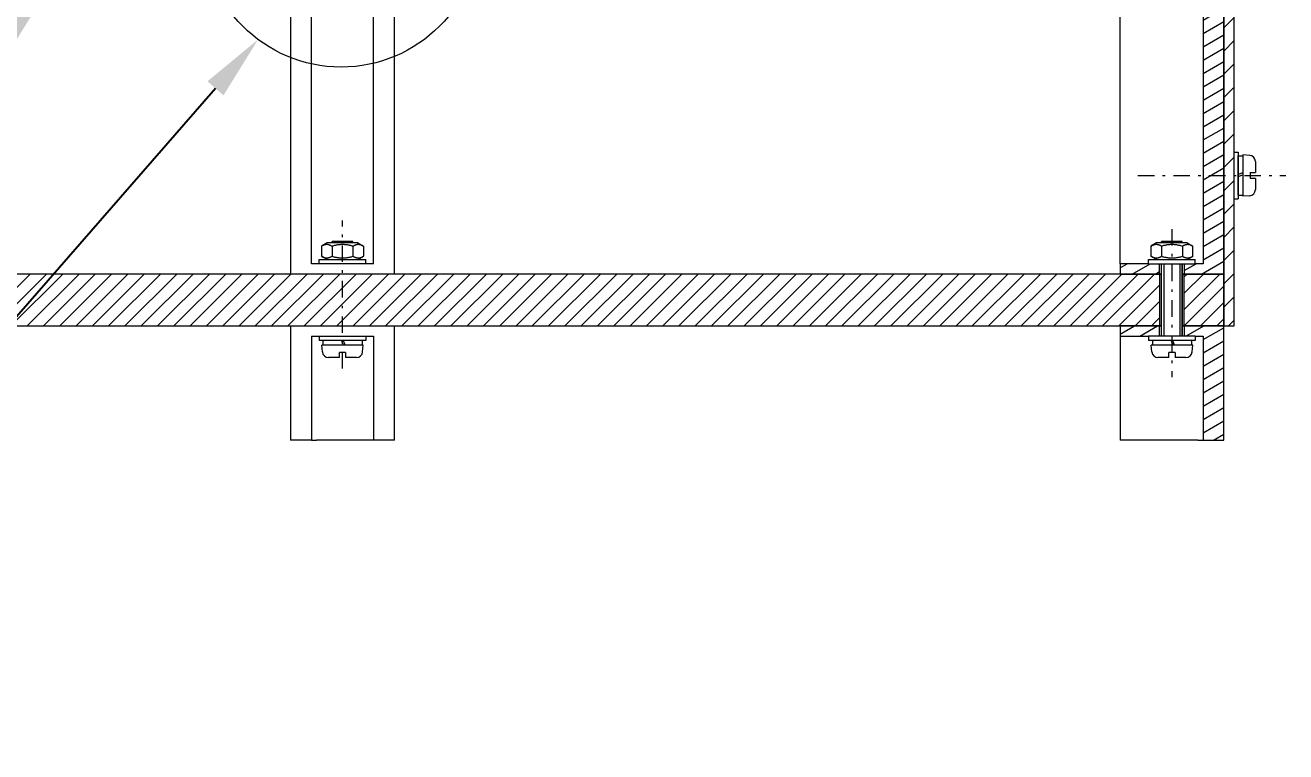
# Model space of a CAD drawing. Header units: millimetres. Extents: x 651 to 8859, y -354 to 894.
# Drawn here: x 2393.88 to 2442.5, y 44.1 to 72.12 of the extents above; entities that cross this region are included whole.
import ezdxf
from ezdxf import colors
from ezdxf.entities.mleader import LeaderData, LeaderLine
from ezdxf.math import Vec2, Vec3

# ---------------------------------------------------------------- set-up
doc = ezdxf.new("R2010")
doc.units = ezdxf.units.MM
doc.linetypes.add('DASHDOT2', pattern=[12.7, 6.35, -3.175, 0, -3.175])
for name, color, linetype, lineweight in [('cienka', 7, 'Continuous', 9), ('Kreskowanie (ISO)', 7, 'Continuous', 9), ('Widoczne (ISO)', 7, 'Continuous', 18), ('Widoczne wąskie (ISO)', 7, 'Continuous', 9)]:
    doc.layers.add(name, color=color, linetype=linetype, lineweight=lineweight)
doc.styles.get("Standard").update_dxf_attribs({"font": 'tahoma.ttf'})

# ---------------------------------------------------------------- blocks, each defined once
blk = doc.blocks.new('*U117')
at = {"layer": 'Widoczne wąskie (ISO)', "color": 0, "linetype": 'DASHDOT2', "ltscale": 0.1, "transparency": 16777216}
blk.add_line((0, 3.58), (0, -2.123), dxfattribs=at)
blk = doc.blocks.new('*U130')
at = {"layer": 'Widoczne wąskie (ISO)', "color": 0, "linetype": 'DASHDOT2', "ltscale": 0.1, "transparency": 16777216}
blk.add_line((0, -3.58), (0, 2.123), dxfattribs=at)
blk = doc.blocks.new('*U137')
at = {"layer": 'Widoczne wąskie (ISO)', "color": 0, "linetype": 'DASHDOT2', "ltscale": 0.1, "transparency": 16777216}
blk.add_line((-3.58, 0), (2.123, 0), dxfattribs=at)

msp = doc.modelspace()

# ---------------------------------------------------------------- hatches: boundary and pattern name
at = {"layer": 'Kreskowanie (ISO)'}
h = msp.add_hatch(dxfattribs=at)
h.set_pattern_fill('ANSI31', color=256, scale=0.2, style=0)
h.paths.add_polyline_path([(2440.512, 106.281), (2440.112, 106.281), (2440.112, 105.081), (2440.112, 91.321), (2440.112, 89.321), (2440.112, 62.521), (2440.112, 60.521), (2440.512, 60.521)])
h = msp.add_hatch(dxfattribs=at)
h.set_pattern_fill('ANSI31', color=256, scale=0.14, angle=345, style=0)
h.paths.add_polyline_path([(2439.012, 88.921), (2438.588, 88.921), (2438.588, 89.321), (2438.588, 89.321), (2439.912, 89.321), (2440.112, 89.321), (2440.112, 62.521), (2439.912, 62.521), (2438.588, 62.521), (2438.588, 62.921), (2439.012, 62.921), (2439.312, 62.921), (2439.312, 88.921)])
h = msp.add_hatch(dxfattribs=at)
h.set_pattern_fill('ANSI31', color=256, scale=0.14, angle=345, style=0)
h.paths.add_polyline_path([(2437.212, 62.921), (2437.636, 62.921), (2437.636, 62.521), (2437.636, 62.521), (2436.312, 62.521), (2436.112, 62.521), (2436.112, 62.921)])
h = msp.add_hatch(dxfattribs=at)
h.set_pattern_fill('ANSI31', color=256, scale=0.14, style=0)
h.paths.add_polyline_path([(2322.588, 60.521), (2324.112, 60.521), (2436.112, 60.521), (2437.636, 60.521), (2437.636, 60.521), (2437.636, 62.521), (2437.636, 62.521), (2436.112, 62.521), (2334.712, 62.521), (2333.712, 62.521), (2333.312, 62.521), (2328.512, 62.521), (2328.312, 62.521), (2324.112, 62.521), (2322.588, 62.521)])
h = msp.add_hatch(dxfattribs=at)
h.set_pattern_fill('ANSI31', color=256, scale=0.14, style=0)
h.paths.add_polyline_path([(2438.588, 60.521), (2440.112, 60.521), (2440.112, 62.521), (2438.588, 62.521)])
h = msp.add_hatch(dxfattribs=at)
h.set_pattern_fill('ANSI31', color=256, scale=0.14, angle=345, style=0)
h.paths.add_polyline_path([(2437.712, 60.121), (2437.712, 60.521), (2437.636, 60.521), (2436.312, 60.521), (2436.112, 60.521), (2436.112, 60.121), (2437.212, 60.121)])
h = msp.add_hatch(dxfattribs=at)
h.set_pattern_fill('ANSI31', color=256, scale=0.14, angle=345, style=0)
h.paths.add_polyline_path([(2438.512, 60.521), (2438.512, 60.121), (2439.012, 60.121), (2439.312, 60.121), (2439.312, 56.121), (2440.112, 56.121), (2440.112, 60.521), (2439.912, 60.521), (2438.588, 60.521)])

# ---------------------------------------------------------------- linework, layer by layer
at = {"layer": 'Widoczne (ISO)'}
for p, q in [((2440.112, 106.281), (2440.112, 60.521)), ((2440.512, 60.521), (2440.512, 106.281)), ((2440.112, 62.521), (2440.112, 89.321)), ((2436.112, 62.921), (2436.112, 88.921)), ((2439.312, 88.921), (2439.312, 62.921)), ((2407.315, 62.921), (2407.315, 80.436)), ((2408.115, 62.521), (2408.115, 80.436)), ((2404.915, 62.921), (2404.915, 77.071)), ((2404.115, 76.661), (2404.115, 62.521)), ((2440.512, 67.221), (2440.672, 67.221)), ((2440.672, 67.221), (2440.672, 65.421)), ((2440.852, 67.121), (2440.852, 65.521)), ((2441.113, 67.098), (2440.852, 67.121)), ((2440.672, 67.076), (2440.852, 67.076)), ((2440.672, 65.566), (2440.672, 67.076)), ((2441.332, 66.859), (2441.332, 66.441)), ((2440.852, 66.422), (2440.672, 66.357)), ((2440.672, 66.285), (2440.852, 66.35)), ((2441.132, 66.441), (2441.332, 66.441)), ((2441.132, 66.441), (2441.132, 66.201)), ((2441.332, 66.201), (2441.132, 66.201)), ((2441.332, 66.201), (2441.332, 65.783)), ((2440.512, 65.421), (2440.672, 65.421)), ((2440.672, 65.566), (2440.852, 65.566)), ((2441.113, 65.543), (2440.852, 65.521)), ((2405.525, 63.721), (2405.307, 63.595)), ((2406.705, 63.721), (2405.525, 63.721)), ((2406.515, 63.781), (2405.715, 63.781)), ((2405.715, 63.721), (2405.715, 63.781)), ((2406.515, 63.721), (2406.515, 63.781)), ((2406.705, 63.721), (2406.923, 63.595)), ((2437.522, 63.721), (2437.304, 63.595)), ((2438.702, 63.721), (2437.522, 63.721)), ((2438.512, 63.781), (2437.712, 63.781)), ((2437.712, 63.721), (2437.712, 63.781)), ((2438.512, 63.721), (2438.512, 63.781)), ((2438.702, 63.721), (2438.92, 63.595)), ((2405.307, 63.595), (2405.307, 63.207)), ((2405.711, 63.595), (2405.711, 63.207)), ((2406.519, 63.595), (2406.519, 63.207)), ((2406.923, 63.595), (2406.923, 63.207)), ((2437.304, 63.595), (2437.304, 63.207)), ((2437.708, 63.595), (2437.708, 63.207)), ((2438.516, 63.595), (2438.516, 63.207)), ((2438.92, 63.207), (2438.92, 63.595)), ((2407.315, 62.921), (2404.915, 62.921)), ((2405.215, 63.081), (2407.015, 63.081)), ((2405.215, 62.921), (2405.215, 63.081)), ((2405.525, 63.081), (2405.307, 63.207)), ((2406.705, 63.081), (2406.923, 63.207)), ((2407.015, 62.921), (2407.015, 63.081)), ((2437.212, 62.921), (2436.112, 62.921)), ((2436.112, 62.921), (2436.112, 62.521)), ((2437.212, 63.081), (2439.012, 63.081)), ((2437.212, 62.921), (2437.212, 63.081)), ((2437.212, 62.921), (2437.712, 62.921)), ((2437.212, 62.921), (2439.012, 62.921)), ((2437.522, 63.081), (2437.304, 63.207)), ((2437.712, 62.521), (2437.712, 62.921)), ((2437.712, 62.921), (2439.012, 62.921)), ((2437.712, 62.521), (2437.712, 62.921)), ((2437.712, 60.121), (2437.712, 62.921)), ((2438.512, 62.921), (2438.512, 62.521)), ((2438.512, 62.921), (2438.512, 62.521)), ((2438.512, 60.121), (2438.512, 62.921)), ((2438.702, 63.081), (2438.92, 63.207)), ((2439.012, 62.921), (2439.012, 63.081)), ((2439.312, 62.921), (2439.012, 62.921)), ((2437.712, 62.521), (2322.512, 62.521)), ((2436.112, 62.521), (2437.712, 62.521)), ((2437.636, 62.521), (2437.712, 62.521)), ((2437.712, 62.521), (2437.636, 62.521)), ((2437.712, 60.521), (2437.712, 62.521)), ((2437.712, 60.521), (2437.712, 62.521)), ((2440.112, 62.521), (2438.512, 62.521)), ((2438.512, 62.521), (2438.512, 60.521)), ((2438.512, 62.521), (2440.112, 62.521)), ((2438.512, 62.521), (2438.588, 62.521)), ((2438.588, 62.521), (2438.512, 62.521)), ((2438.512, 62.521), (2438.512, 60.521)), ((2440.112, 60.521), (2440.112, 62.521)), ((2322.512, 60.521), (2437.712, 60.521)), ((2404.115, 60.521), (2404.115, 56.121)), ((2408.115, 56.121), (2408.115, 60.521)), ((2437.712, 60.521), (2436.112, 60.521)), ((2436.112, 60.521), (2436.112, 60.121)), ((2437.636, 60.521), (2437.712, 60.521)), ((2437.712, 60.521), (2437.636, 60.521)), ((2437.712, 60.121), (2437.712, 60.521)), ((2437.712, 60.121), (2437.712, 60.521)), ((2438.512, 60.521), (2440.112, 60.521)), ((2438.512, 60.521), (2438.512, 60.121)), ((2440.112, 60.521), (2438.512, 60.521)), ((2438.512, 60.521), (2438.588, 60.521)), ((2438.588, 60.521), (2438.512, 60.521)), ((2438.512, 60.521), (2438.512, 60.121)), ((2440.112, 56.121), (2440.112, 60.521)), ((2440.112, 60.521), (2440.512, 60.521)), ((2404.915, 60.121), (2404.915, 56.121)), ((2404.915, 60.121), (2407.315, 60.121)), ((2405.215, 60.121), (2405.215, 59.961)), ((2407.015, 59.961), (2405.215, 59.961)), ((2405.36, 59.961), (2405.36, 59.781)), ((2406.079, 59.961), (2406.145, 59.781)), ((2406.217, 59.781), (2406.151, 59.961)), ((2406.87, 59.961), (2406.87, 59.781)), ((2407.015, 60.121), (2407.015, 59.961)), ((2407.315, 60.121), (2407.315, 56.121)), ((2436.112, 60.121), (2437.212, 60.121)), ((2436.112, 60.121), (2436.112, 56.121)), ((2439.012, 60.121), (2437.212, 60.121)), ((2439.012, 60.121), (2437.212, 60.121)), ((2437.212, 60.121), (2437.212, 59.961)), ((2439.012, 59.961), (2437.212, 59.961)), ((2437.357, 59.961), (2437.357, 59.781)), ((2437.357, 59.961), (2437.357, 59.781)), ((2438.076, 59.961), (2438.142, 59.781)), ((2438.214, 59.781), (2438.148, 59.961)), ((2438.867, 59.961), (2438.867, 59.781)), ((2438.867, 59.961), (2438.867, 59.781)), ((2439.012, 60.121), (2439.312, 60.121)), ((2439.012, 60.121), (2439.012, 59.961)), ((2439.312, 60.121), (2439.312, 56.121)), ((2406.915, 59.781), (2405.315, 59.781)), ((2405.338, 59.52), (2405.315, 59.781)), ((2405.995, 59.301), (2405.995, 59.501)), ((2406.235, 59.501), (2405.995, 59.501)), ((2406.235, 59.501), (2406.235, 59.301)), ((2406.892, 59.52), (2406.915, 59.781)), ((2438.912, 59.781), (2437.312, 59.781)), ((2437.335, 59.52), (2437.312, 59.781)), ((2437.992, 59.301), (2437.992, 59.501)), ((2438.232, 59.501), (2437.992, 59.501)), ((2438.232, 59.501), (2438.232, 59.301)), ((2438.889, 59.52), (2438.912, 59.781)), ((2405.995, 59.301), (2405.577, 59.301)), ((2406.653, 59.301), (2406.235, 59.301)), ((2437.992, 59.301), (2437.574, 59.301)), ((2438.65, 59.301), (2438.232, 59.301)), ((2404.315, 56.121), (2404.115, 56.121)), ((2404.915, 56.121), (2404.315, 56.121)), ((2404.915, 56.121), (2405.115, 56.121)), ((2407.315, 56.121), (2405.115, 56.121)), ((2407.915, 56.121), (2407.315, 56.121)), ((2408.115, 56.121), (2407.915, 56.121)), ((2439.112, 56.121), (2436.112, 56.121)), ((2439.112, 56.121), (2439.312, 56.121)), ((2439.312, 56.121), (2440.112, 56.121))]:
    msp.add_line(p, q, dxfattribs=at)
for centre, start, end in [((2441.092, 66.859), 0, 85), ((2441.092, 65.783), 275, 0), ((2405.577, 59.541), 185, 270), ((2406.653, 59.541), 270, 355), ((2437.574, 59.541), 185, 270), ((2438.65, 59.541), 270, 355)]:
    msp.add_arc(centre, 0.24, start, end, dxfattribs=at)
for points in [[(2405.711, 63.595), (2405.509, 63.711), (2405.307, 63.595)], [(2406.519, 63.595), (2406.115, 63.711), (2405.711, 63.595)], [(2406.923, 63.595), (2406.721, 63.711), (2406.519, 63.595)], [(2437.708, 63.595), (2437.506, 63.711), (2437.304, 63.595)], [(2438.516, 63.595), (2438.112, 63.711), (2437.708, 63.595)], [(2438.92, 63.595), (2438.718, 63.711), (2438.516, 63.595)], [(2405.307, 63.207), (2405.509, 63.09), (2405.711, 63.207)], [(2405.711, 63.207), (2406.115, 63.09), (2406.519, 63.207)], [(2406.519, 63.207), (2406.721, 63.09), (2406.923, 63.207)], [(2437.304, 63.207), (2437.506, 63.09), (2437.708, 63.207)], [(2437.708, 63.207), (2438.112, 63.09), (2438.516, 63.207)], [(2438.516, 63.207), (2438.718, 63.09), (2438.92, 63.207)]]:
    msp.add_rational_spline(points, [1, 1.15470053838, 1], degree=2, dxfattribs=at)
at = {"layer": 'Widoczne wąskie (ISO)'}
for p, q in [((2405.799, 63.781), (2405.799, 63.721)), ((2406.431, 63.721), (2406.431, 63.781)), ((2437.796, 63.781), (2437.796, 63.721)), ((2438.428, 63.721), (2438.428, 63.781)), ((2437.636, 62.521), (2437.636, 62.921)), ((2437.636, 62.521), (2437.636, 62.921)), ((2437.796, 62.921), (2437.796, 60.121)), ((2437.796, 62.921), (2437.796, 60.121)), ((2438.428, 60.121), (2438.428, 62.921)), ((2438.428, 60.121), (2438.428, 62.921)), ((2438.588, 62.921), (2438.588, 62.521)), ((2438.588, 62.921), (2438.588, 62.521)), ((2437.636, 62.521), (2437.636, 60.521)), ((2437.636, 62.521), (2437.636, 60.521)), ((2438.588, 60.521), (2438.588, 62.521)), ((2438.588, 60.521), (2438.588, 62.521)), ((2437.636, 60.121), (2437.636, 60.521)), ((2438.588, 60.521), (2438.588, 60.121))]:
    msp.add_line(p, q, dxfattribs=at)
msp.add_circle((2406.063, 75.867), 5.365, dxfattribs=at)

# ---------------------------------------------------------------- block references
at = {"layer": 'Widoczne wąskie (ISO)', "linetype": 'DASHDOT2', "ltscale": 0.1}
for name, p in [('*U137', (2440.38, 66.321)), ('*U130', (2406.115, 62.46)), ('*U117', (2438.112, 60.673))]:
    msp.add_blockref(name, p, dxfattribs=at)

# ---------------------------------------------------------------- leaders
at = {"layer": 'cienka'}
ml = msp.add_multileader_mtext('Standard', dxfattribs=at)
ml.set_content('')
ml.set_leader_properties()
ml.build(insert=Vec2(0, 0))
ml.multileader.update_dxf_attribs({"text_left_attachment_type": 6, "text_right_attachment_type": 6, "text_top_attachment_type": 10, "dogleg_length": 13.301, "arrow_head_size": 2.5})
ctx = ml.context
ctx.base_point, ctx.arrow_head_size, ctx.landing_gap_size, ctx.plane_origin = Vec3(2367.159, 47.972), 2.5, 1, Vec3(2385.831, 96.733)
ctx.left_attachment, ctx.right_attachment, ctx.bottom_attachment = 6, 6, 10
notes = []
notes.append((ctx, [(0, (1, 1, 0), (2372.535, 47.972), (-1, 0), 5.376, [(0, [(2394.663, 73.37)], 0, [])])]))
ctx.mtext, ml.multileader.dxf.content_type = None, 0
ml = msp.add_multileader_mtext('Standard', dxfattribs=at)
ml.set_content('')
ml.set_leader_properties()
ml.build(insert=Vec2(0, 0))
ml.multileader.update_dxf_attribs({"text_left_attachment_type": 6, "text_right_attachment_type": 6, "text_top_attachment_type": 10, "dogleg_length": 13.301, "arrow_head_size": 2.5})
ctx = ml.context
ctx.base_point, ctx.arrow_head_size, ctx.landing_gap_size, ctx.plane_origin = Vec3(2373.524, 44.102), 2.5, 1, Vec3(2392.196, 92.864)
ctx.left_attachment, ctx.right_attachment, ctx.bottom_attachment = 6, 6, 10
notes.append((ctx, [(0, (1, 1, 0), (2378.9, 44.102), (-1, 0), 5.376, [(0, [(2402.858, 71.565)], 0, [])])]))
ctx.mtext, ml.multileader.dxf.content_type = None, 0
for ctx, leaders in notes:
    for number, flags, end, landing, length, lines in leaders:
        leader = LeaderData()
        leader.index, (leader.has_last_leader_line, leader.has_dogleg_vector, leader.attachment_direction) = number, flags
        leader.last_leader_point, leader.dogleg_vector, leader.dogleg_length = Vec3(end), Vec3(landing), length
        for number, points, colour, breaks in lines:
            line = LeaderLine()
            line.index, line.vertices, line.color, line.breaks = number, Vec3.list(points), colors.encode_raw_color(colour), breaks
            leader.lines.append(line)
        ctx.leaders.append(leader)

doc.saveas('drawing.dxf')
